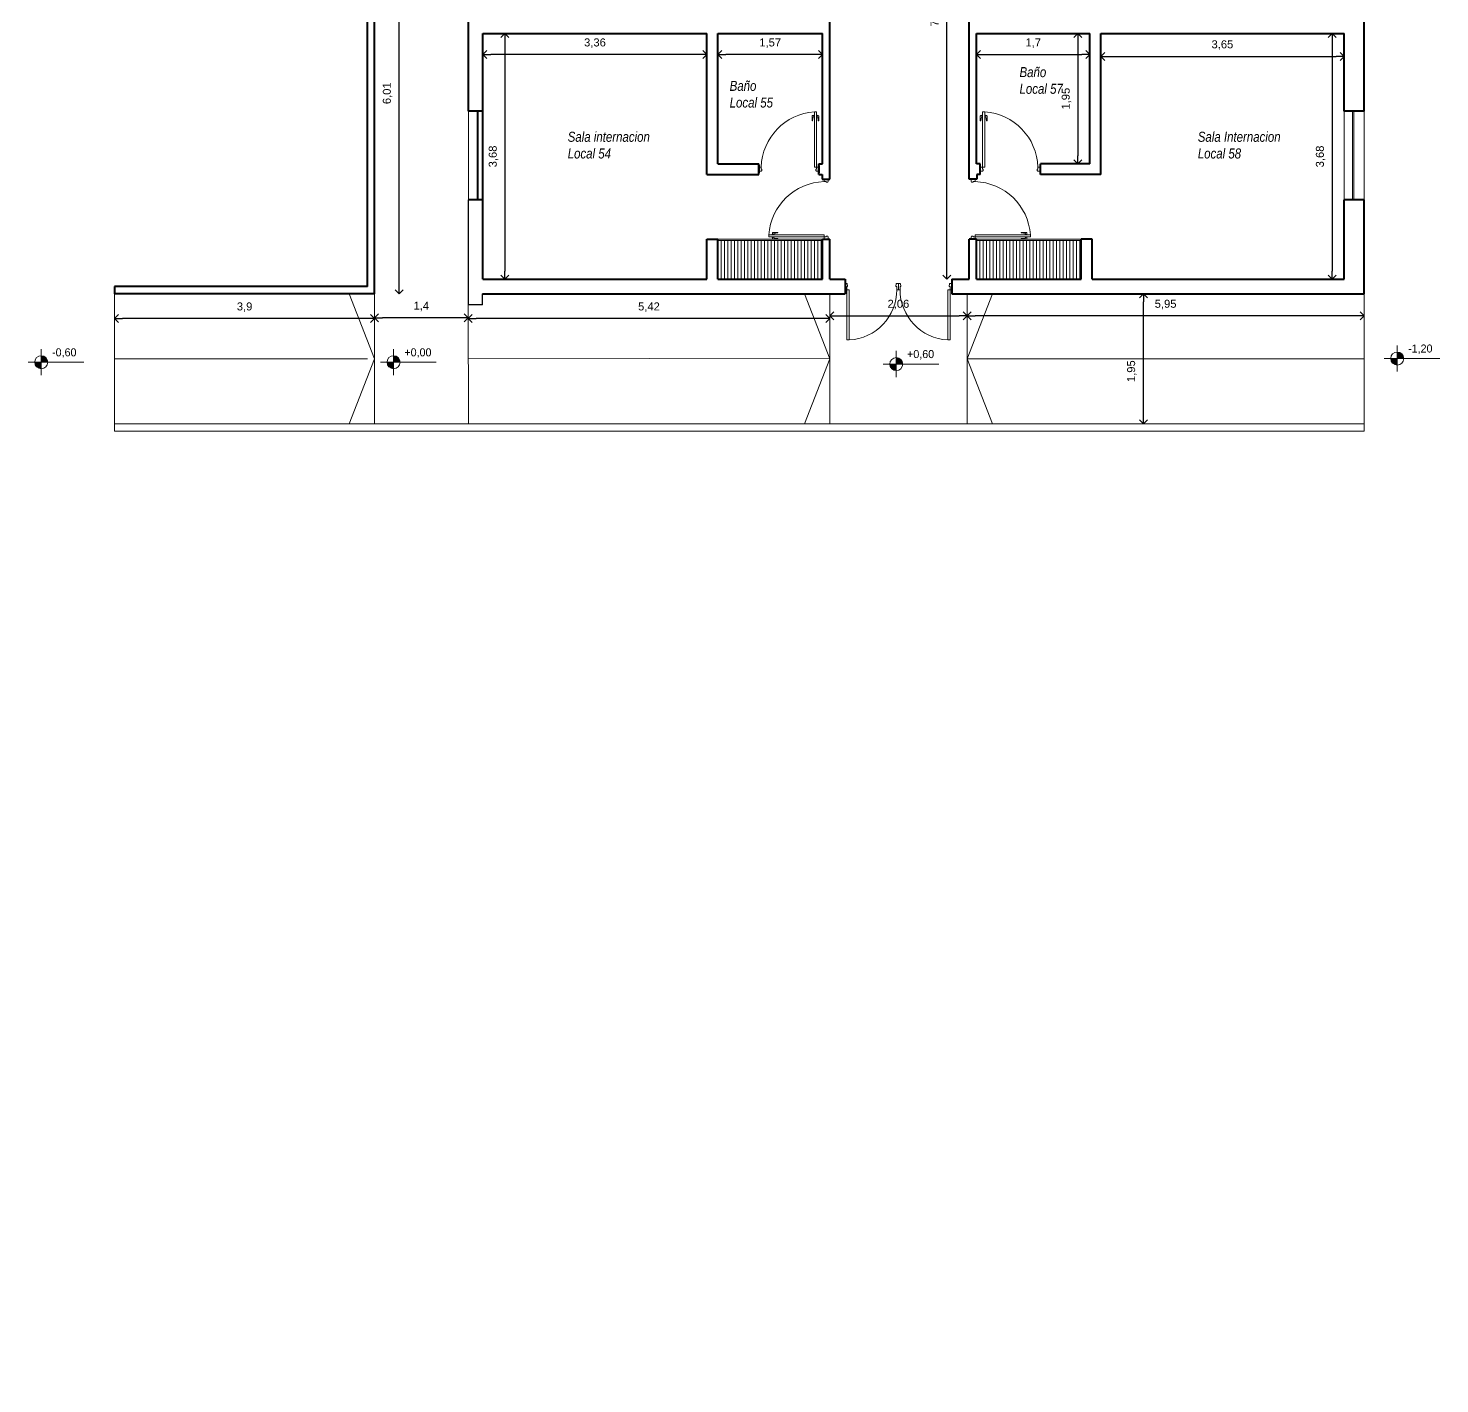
# Model space of a CAD drawing. Header units: millimetres. Extents: x -196 to -130, y 74 to 971.
# Drawn here: x -188.15 to -166.99, y 915.23 to 935.56 of the extents above; entities that cross this region are included whole.
import ezdxf

# ---------------------------------------------------------------- set-up
doc = ezdxf.new("R2010")
doc.units = ezdxf.units.MM
doc.layers.get('Defpoints').update_dxf_attribs({"lineweight": 0})
for name, color, linetype, lineweight in [('0.1', 1, 'Continuous', 30), ('Aberturas', 43, 'Continuous', 9), ('Cotas', 47, 'Continuous', 5), ('Muebles', 153, 'Continuous', 9), ('Muro Corte', 1, 'Continuous', 40), ('Muro Vista', 3, 'Continuous', 20), ('Piso', 63, 'Continuous', 0), ('rotulos', 13, 'Continuous', 5), ('Textos', 2, 'Continuous', 5)]:
    doc.layers.add(name, color=color, linetype=linetype, lineweight=lineweight)
doc.styles.add('FEDE', font='ARIAL.TTF')
doc.dimstyles.new('FEDE', dxfattribs={"dimtxt": 0.12, "dimasz": 0.12, "dimexe": 0.2, "dimexo": 0.2, "dimgap": 0.1, "dimtad": 1, "dimtxsty": 'FEDE', "dimblk": 'OPEN90', "dimcen": 0.12, "dimse1": 1, "dimse2": 1, "dimaunit": 1, "dimazin": 0, "dimtfac": 1, "dimtmove": 0, "dimatfit": 3, "dimldrblk": 'OPEN90', "dimfxl": 0, "dimarcsym": 0})

# ---------------------------------------------------------------- blocks, each defined once
blk = doc.blocks.new('_Open90')
at = {"layer": 'rotulos', "color": 0, "lineweight": -2}
for p, q in [((0, 0), (-1, 0)), ((-0.5, 0.5), (0, 0)), ((0, 0), (-0.5, -0.5))]:
    blk.add_line(p, q, dxfattribs=at)
blk = doc.blocks.new('*D14')
at = {"layer": 'Cotas', "color": 0, "lineweight": -2}
blk.add_line((-171.43, 929.744), (-171.43, 931.455), dxfattribs=at)
at = {"layer": 'Defpoints', "color": 0}
for p in [(-171.466, 931.575), (-171.43, 931.575), (-171.466, 929.624)]:
    blk.add_point(p, dxfattribs=at)
at = {"layer": 'Cotas', "color": 0, "lineweight": -2, "xscale": 0.12, "yscale": 0.12, "zscale": 0.12}
for p, rotation in [((-171.43, 931.575), 90), ((-171.43, 929.624), 270)]:
    blk.add_blockref('_Open90', p, dxfattribs=dict(at, rotation=rotation))
at = {"layer": 'Cotas', "color": 0, "insert": (-171.603, 930.414), "char_height": 0.12, "attachment_point": 5, "rotation": 90, "style": 'FEDE'}
blk.add_mtext('1,95', dxfattribs=at)
blk = doc.blocks.new('*D47')
at = {"layer": 'Cotas', "color": 0, "lineweight": -2}
blk.add_line((-179.637, 74.373), (-180.185, 74.373), dxfattribs=at)
at = {"layer": 'Defpoints', "color": 0}
for p in [(-179.517, 954.203), (-180.305, 74.373), (-180.305, 74.373)]:
    blk.add_point(p, dxfattribs=at)
at = {"layer": 'Cotas', "color": 0, "lineweight": -2, "xscale": 0.12, "yscale": 0.12, "zscale": 0.12, "rotation": 180}
blk.add_blockref('_Open90', (-180.305, 74.373), dxfattribs=at)
at = {"layer": 'Cotas', "color": 0, "lineweight": -2, "xscale": 0.12, "yscale": 0.12, "zscale": 0.12}
blk.add_blockref('_Open90', (-179.517, 74.373), dxfattribs=at)
at = {"layer": 'Cotas', "color": 0, "insert": (-179.911, 74.545), "char_height": 0.12, "attachment_point": 5, "style": 'FEDE'}
blk.add_mtext('0,79', dxfattribs=at)
blk = doc.blocks.new('*D49')
at = {"layer": 'Cotas', "color": 0, "lineweight": -2}
blk.add_line((-168.24, 931.242), (-173.954, 931.242), dxfattribs=at)
at = {"layer": 'Defpoints', "color": 0}
for p in [(-174.074, 931.242), (-174.074, 931.225), (-168.12, 931.242)]:
    blk.add_point(p, dxfattribs=at)
at = {"layer": 'Cotas', "color": 0, "lineweight": -2, "xscale": 0.12, "yscale": 0.12, "zscale": 0.12, "rotation": 180}
blk.add_blockref('_Open90', (-174.074, 931.242), dxfattribs=at)
at = {"layer": 'Cotas', "color": 0, "lineweight": -2, "xscale": 0.12, "yscale": 0.12, "zscale": 0.12}
blk.add_blockref('_Open90', (-168.12, 931.242), dxfattribs=at)
at = {"layer": 'Cotas', "color": 0, "insert": (-171.097, 931.414), "char_height": 0.12, "attachment_point": 5, "style": 'FEDE'}
blk.add_mtext('5,95', dxfattribs=at)
blk = doc.blocks.new('*D72')
at = {"layer": 'Cotas', "color": 0, "lineweight": -2}
blk.add_line((-173.812, 935.161), (-172.352, 935.161), dxfattribs=at)
at = {"layer": 'Defpoints', "color": 0}
for p in [(-173.932, 935.476), (-172.232, 935.476), (-172.232, 935.161)]:
    blk.add_point(p, dxfattribs=at)
at = {"layer": 'Cotas', "color": 0, "lineweight": -2, "xscale": 0.12, "yscale": 0.12, "zscale": 0.12, "rotation": 180}
blk.add_blockref('_Open90', (-173.932, 935.161), dxfattribs=at)
at = {"layer": 'Cotas', "color": 0, "lineweight": -2, "xscale": 0.12, "yscale": 0.12, "zscale": 0.12}
blk.add_blockref('_Open90', (-172.232, 935.161), dxfattribs=at)
at = {"layer": 'Cotas', "color": 0, "insert": (-173.082, 935.333), "char_height": 0.12, "attachment_point": 5, "style": 'FEDE'}
blk.add_mtext('1,7', dxfattribs=at)
blk = doc.blocks.new('*D73')
at = {"layer": 'Cotas', "color": 0, "lineweight": -2}
blk.add_line((-172.412, 935.356), (-172.412, 933.645), dxfattribs=at)
at = {"layer": 'Defpoints', "color": 0}
for p in [(-172.232, 935.476), (-172.412, 933.525), (-172.232, 933.525)]:
    blk.add_point(p, dxfattribs=at)
at = {"layer": 'Cotas', "color": 0, "lineweight": -2, "xscale": 0.12, "yscale": 0.12, "zscale": 0.12}
for p, rotation in [((-172.412, 935.476), 90), ((-172.412, 933.525), 270)]:
    blk.add_blockref('_Open90', p, dxfattribs=dict(at, rotation=rotation))
at = {"layer": 'Cotas', "color": 0, "insert": (-172.584, 934.501), "char_height": 0.12, "attachment_point": 5, "rotation": 90, "style": 'FEDE'}
blk.add_mtext('1,95', dxfattribs=at)
blk = doc.blocks.new('*D74')
at = {"layer": 'Cotas', "color": 0, "lineweight": -2}
blk.add_line((-171.95, 935.133), (-168.54, 935.133), dxfattribs=at)
at = {"layer": 'Defpoints', "color": 0}
for p in [(-172.07, 935.714), (-168.42, 935.714), (-168.42, 935.133)]:
    blk.add_point(p, dxfattribs=at)
at = {"layer": 'Cotas', "color": 0, "lineweight": -2, "xscale": 0.12, "yscale": 0.12, "zscale": 0.12, "rotation": 180}
blk.add_blockref('_Open90', (-172.07, 935.133), dxfattribs=at)
at = {"layer": 'Cotas', "color": 0, "lineweight": -2, "xscale": 0.12, "yscale": 0.12, "zscale": 0.12}
blk.add_blockref('_Open90', (-168.42, 935.133), dxfattribs=at)
at = {"layer": 'Cotas', "color": 0, "insert": (-170.245, 935.305), "char_height": 0.12, "attachment_point": 5, "style": 'FEDE'}
blk.add_mtext('3,65', dxfattribs=at)
blk = doc.blocks.new('*D75')
at = {"layer": 'Cotas', "color": 0, "lineweight": -2}
blk.add_line((-168.6, 935.356), (-168.6, 931.912), dxfattribs=at)
at = {"layer": 'Defpoints', "color": 0}
for p in [(-168.42, 935.476), (-168.6, 931.792), (-168.42, 931.792)]:
    blk.add_point(p, dxfattribs=at)
at = {"layer": 'Cotas', "color": 0, "lineweight": -2, "xscale": 0.12, "yscale": 0.12, "zscale": 0.12}
for p, rotation in [((-168.6, 935.476), 90), ((-168.6, 931.792), 270)]:
    blk.add_blockref('_Open90', p, dxfattribs=dict(at, rotation=rotation))
at = {"layer": 'Cotas', "color": 0, "insert": (-168.772, 933.634), "char_height": 0.12, "attachment_point": 5, "rotation": 90, "style": 'FEDE'}
blk.add_mtext('3,68', dxfattribs=at)
blk = doc.blocks.new('*D79')
at = {"layer": 'Cotas', "color": 0, "lineweight": -2}
blk.add_line((-176.362, 935.161), (-177.693, 935.161), dxfattribs=at)
at = {"layer": 'Defpoints', "color": 0}
for p in [(-177.813, 935.161), (-177.813, 935.161), (-176.242, 935.161)]:
    blk.add_point(p, dxfattribs=at)
at = {"layer": 'Cotas', "color": 0, "lineweight": -2, "xscale": 0.12, "yscale": 0.12, "zscale": 0.12, "rotation": 180}
blk.add_blockref('_Open90', (-177.813, 935.161), dxfattribs=at)
at = {"layer": 'Cotas', "color": 0, "lineweight": -2, "xscale": 0.12, "yscale": 0.12, "zscale": 0.12}
blk.add_blockref('_Open90', (-176.242, 935.161), dxfattribs=at)
at = {"layer": 'Cotas', "color": 0, "insert": (-177.027, 935.333), "char_height": 0.12, "attachment_point": 5, "style": 'FEDE'}
blk.add_mtext('1,57', dxfattribs=at)
blk = doc.blocks.new('*D80')
at = {"layer": 'Cotas', "color": 0, "lineweight": -2}
blk.add_line((-178.095, 935.161), (-181.215, 935.161), dxfattribs=at)
at = {"layer": 'Defpoints', "color": 0}
for p in [(-181.335, 935.161), (-181.335, 935.161), (-177.975, 935.161)]:
    blk.add_point(p, dxfattribs=at)
at = {"layer": 'Cotas', "color": 0, "lineweight": -2, "xscale": 0.12, "yscale": 0.12, "zscale": 0.12, "rotation": 180}
blk.add_blockref('_Open90', (-181.335, 935.161), dxfattribs=at)
at = {"layer": 'Cotas', "color": 0, "lineweight": -2, "xscale": 0.12, "yscale": 0.12, "zscale": 0.12}
blk.add_blockref('_Open90', (-177.975, 935.161), dxfattribs=at)
at = {"layer": 'Cotas', "color": 0, "insert": (-179.655, 935.333), "char_height": 0.12, "attachment_point": 5, "style": 'FEDE'}
blk.add_mtext('3,36', dxfattribs=at)
blk = doc.blocks.new('*D82')
at = {"layer": 'Cotas', "color": 0, "lineweight": -2}
blk.add_line((-181.005, 935.356), (-181.005, 931.912), dxfattribs=at)
at = {"layer": 'Defpoints', "color": 0}
for p in [(-181.005, 935.476), (-181.005, 931.792), (-181.005, 931.792)]:
    blk.add_point(p, dxfattribs=at)
at = {"layer": 'Cotas', "color": 0, "lineweight": -2, "xscale": 0.12, "yscale": 0.12, "zscale": 0.12}
for p, rotation in [((-181.005, 935.476), 90), ((-181.005, 931.792), 270)]:
    blk.add_blockref('_Open90', p, dxfattribs=dict(at, rotation=rotation))
at = {"layer": 'Cotas', "color": 0, "insert": (-181.177, 933.634), "char_height": 0.12, "attachment_point": 5, "rotation": 90, "style": 'FEDE'}
blk.add_mtext('3,68', dxfattribs=at)
blk = doc.blocks.new('*D83')
at = {"layer": 'Cotas', "color": 0, "lineweight": -2}
blk.add_line((-174.377, 931.912), (-174.377, 939.582), dxfattribs=at)
at = {"layer": 'Defpoints', "color": 0}
for p in [(-176.133, 939.702), (-174.377, 939.702), (-175.88, 931.792)]:
    blk.add_point(p, dxfattribs=at)
at = {"layer": 'Cotas', "color": 0, "lineweight": -2, "xscale": 0.12, "yscale": 0.12, "zscale": 0.12}
for p, rotation in [((-174.377, 939.702), 90), ((-174.377, 931.792), 270)]:
    blk.add_blockref('_Open90', p, dxfattribs=dict(at, rotation=rotation))
at = {"layer": 'Cotas', "color": 0, "insert": (-174.55, 935.747), "char_height": 0.12, "attachment_point": 5, "rotation": 90, "style": 'FEDE'}
blk.add_mtext('7,91', dxfattribs=at)
blk = doc.blocks.new('*D93')
at = {"layer": 'Cotas', "color": 0, "lineweight": -2}
blk.add_line((-176.253, 931.202), (-181.437, 931.202), dxfattribs=at)
at = {"layer": 'Defpoints', "color": 0}
for p in [(-181.557, 931.202), (-181.557, 931.202), (-176.133, 931.225)]:
    blk.add_point(p, dxfattribs=at)
at = {"layer": 'Cotas', "color": 0, "lineweight": -2, "xscale": 0.12, "yscale": 0.12, "zscale": 0.12, "rotation": 180}
blk.add_blockref('_Open90', (-181.557, 931.202), dxfattribs=at)
at = {"layer": 'Cotas', "color": 0, "lineweight": -2, "xscale": 0.12, "yscale": 0.12, "zscale": 0.12}
blk.add_blockref('_Open90', (-176.133, 931.202), dxfattribs=at)
at = {"layer": 'Cotas', "color": 0, "insert": (-178.845, 931.374), "char_height": 0.12, "attachment_point": 5, "style": 'FEDE'}
blk.add_mtext('5,42', dxfattribs=at)
blk = doc.blocks.new('*D94')
at = {"layer": 'Cotas', "color": 0, "lineweight": -2}
blk.add_line((-183.08, 931.202), (-186.741, 931.202), dxfattribs=at)
at = {"layer": 'Defpoints', "color": 0}
for p in [(-186.861, 931.202), (-186.861, 931.202), (-182.96, 931.202)]:
    blk.add_point(p, dxfattribs=at)
at = {"layer": 'Cotas', "color": 0, "lineweight": -2, "xscale": 0.12, "yscale": 0.12, "zscale": 0.12, "rotation": 180}
blk.add_blockref('_Open90', (-186.861, 931.202), dxfattribs=at)
at = {"layer": 'Cotas', "color": 0, "lineweight": -2, "xscale": 0.12, "yscale": 0.12, "zscale": 0.12}
blk.add_blockref('_Open90', (-182.96, 931.202), dxfattribs=at)
at = {"layer": 'Cotas', "color": 0, "insert": (-184.91, 931.374), "char_height": 0.12, "attachment_point": 5, "style": 'FEDE'}
blk.add_mtext('3,9', dxfattribs=at)
blk = doc.blocks.new('*D95')
at = {"layer": 'Cotas', "color": 0, "lineweight": -2}
blk.add_line((-181.677, 931.213), (-182.84, 931.213), dxfattribs=at)
at = {"layer": 'Defpoints', "color": 0}
for p in [(-182.96, 931.225), (-182.96, 931.213), (-181.557, 931.225)]:
    blk.add_point(p, dxfattribs=at)
at = {"layer": 'Cotas', "color": 0, "lineweight": -2, "xscale": 0.12, "yscale": 0.12, "zscale": 0.12, "rotation": 180}
blk.add_blockref('_Open90', (-182.96, 931.213), dxfattribs=at)
at = {"layer": 'Cotas', "color": 0, "lineweight": -2, "xscale": 0.12, "yscale": 0.12, "zscale": 0.12}
blk.add_blockref('_Open90', (-181.557, 931.213), dxfattribs=at)
at = {"layer": 'Cotas', "color": 0, "insert": (-182.259, 931.385), "char_height": 0.12, "attachment_point": 5, "style": 'FEDE'}
blk.add_mtext('1,4', dxfattribs=at)
blk = doc.blocks.new('*D96')
at = {"layer": 'Cotas', "color": 0, "lineweight": -2}
blk.add_line((-176.013, 931.242), (-174.194, 931.242), dxfattribs=at)
at = {"layer": 'Defpoints', "color": 0}
for p in [(-176.133, 931.202), (-174.074, 931.242), (-174.074, 931.242)]:
    blk.add_point(p, dxfattribs=at)
at = {"layer": 'Cotas', "color": 0, "lineweight": -2, "xscale": 0.12, "yscale": 0.12, "zscale": 0.12, "rotation": 180}
blk.add_blockref('_Open90', (-176.133, 931.242), dxfattribs=at)
at = {"layer": 'Cotas', "color": 0, "lineweight": -2, "xscale": 0.12, "yscale": 0.12, "zscale": 0.12}
blk.add_blockref('_Open90', (-174.074, 931.242), dxfattribs=at)
at = {"layer": 'Cotas', "color": 0, "insert": (-175.104, 931.414), "char_height": 0.12, "attachment_point": 5, "style": 'FEDE'}
blk.add_mtext('2,06', dxfattribs=at)
blk = doc.blocks.new('*D97')
at = {"layer": 'Cotas', "color": 0, "lineweight": -2}
blk.add_line((-182.594, 931.695), (-182.594, 937.469), dxfattribs=at)
at = {"layer": 'Defpoints', "color": 0}
for p in [(-182.96, 937.589), (-182.594, 937.589), (-182.96, 931.575)]:
    blk.add_point(p, dxfattribs=at)
at = {"layer": 'Cotas', "color": 0, "lineweight": -2, "xscale": 0.12, "yscale": 0.12, "zscale": 0.12}
for p, rotation in [((-182.594, 937.589), 90), ((-182.594, 931.575), 270)]:
    blk.add_blockref('_Open90', p, dxfattribs=dict(at, rotation=rotation))
at = {"layer": 'Cotas', "color": 0, "insert": (-182.766, 934.582), "char_height": 0.12, "attachment_point": 5, "rotation": 90, "style": 'FEDE'}
blk.add_mtext('6,01', dxfattribs=at)

msp = doc.modelspace()

# ---------------------------------------------------------------- hatches: boundary and pattern name
at = {"layer": 'Cotas'}
h = msp.add_hatch(color=256, dxfattribs=at)
h.paths.add_polyline_path([(-187.861, 930.548, 0.414214), (-187.959, 930.646), (-187.959, 930.548)])
h.paths.add_polyline_path([(-188.057, 930.548, 0.414214), (-187.959, 930.45), (-187.959, 930.548)])
h = msp.add_hatch(color=256, dxfattribs=at)
h.paths.add_polyline_path([(-182.577, 930.548, 0.414214), (-182.675, 930.646), (-182.675, 930.548)])
h.paths.add_polyline_path([(-182.773, 930.548, 0.414214), (-182.675, 930.45), (-182.675, 930.548)])
h = msp.add_hatch(color=256, dxfattribs=at)
h.paths.add_polyline_path([(-175.038, 930.521, 0.414214), (-175.136, 930.619), (-175.136, 930.521)])
h.paths.add_polyline_path([(-175.234, 930.521, 0.414214), (-175.136, 930.424), (-175.136, 930.521)])
h = msp.add_hatch(color=256, dxfattribs=at)
h.paths.add_polyline_path([(-167.525, 930.604, 0.414214), (-167.623, 930.702), (-167.623, 930.604)])
h.paths.add_polyline_path([(-167.72, 930.604, 0.414214), (-167.623, 930.507), (-167.623, 930.604)])

# ---------------------------------------------------------------- linework, layer by layer
at = {"layer": '0.1'}
for p, q in [((-181.551, 931.408), (-181.551, 932.985)), ((-181.344, 931.408), (-181.344, 931.575)), ((-181.344, 931.408), (-181.558, 931.408))]:
    msp.add_line(p, q, dxfattribs=at)
at = {"layer": 'Aberturas'}
for p, q in [((-181.423, 934.315), (-181.423, 932.985)), ((-181.405, 934.315), (-181.405, 932.985)), ((-176.4, 934.239), (-176.4, 934.167)), ((-176.369, 934.248), (-176.391, 934.248)), ((-176.391, 934.167), (-176.382, 934.23)), ((-176.382, 934.23), (-176.369, 934.23)), ((-176.364, 934.257), (-176.369, 934.257)), ((-176.369, 934.257), (-176.369, 934.221)), ((-176.369, 934.221), (-176.364, 934.221)), ((-176.364, 934.304), (-176.333, 934.304)), ((-176.364, 933.476), (-176.364, 934.304)), ((-176.333, 934.304), (-176.333, 933.476)), ((-176.328, 934.257), (-176.333, 934.257)), ((-176.333, 934.221), (-176.328, 934.221)), ((-176.328, 934.221), (-176.328, 934.257)), ((-176.328, 934.248), (-176.306, 934.248)), ((-176.315, 934.23), (-176.328, 934.23)), ((-176.306, 934.167), (-176.315, 934.23)), ((-176.297, 934.239), (-176.297, 934.167)), ((-173.877, 934.239), (-173.877, 934.167)), ((-173.846, 934.248), (-173.868, 934.248)), ((-173.868, 934.167), (-173.859, 934.23)), ((-173.859, 934.23), (-173.846, 934.23)), ((-173.846, 934.221), (-173.846, 934.257)), ((-173.846, 934.257), (-173.841, 934.257)), ((-173.841, 934.221), (-173.846, 934.221)), ((-173.81, 934.304), (-173.841, 934.304)), ((-173.841, 934.304), (-173.841, 933.476)), ((-173.81, 933.476), (-173.81, 934.304)), ((-173.81, 934.257), (-173.805, 934.257)), ((-173.805, 934.221), (-173.81, 934.221)), ((-173.805, 934.257), (-173.805, 934.221)), ((-173.805, 934.248), (-173.783, 934.248)), ((-173.792, 934.23), (-173.805, 934.23)), ((-173.783, 934.167), (-173.792, 934.23)), ((-173.774, 934.239), (-173.774, 934.167)), ((-168.294, 934.315), (-168.294, 932.985)), ((-168.276, 934.315), (-168.276, 932.985)), ((-176.4, 934.167), (-176.391, 934.167)), ((-176.297, 934.167), (-176.306, 934.167)), ((-173.877, 934.167), (-173.868, 934.167)), ((-173.774, 934.167), (-173.783, 934.167)), ((-177.161, 933.476), (-177.196, 933.476)), ((-177.196, 933.476), (-177.196, 933.413)), ((-177.196, 933.413), (-177.161, 933.413)), ((-177.161, 933.444), (-177.161, 933.476)), ((-177.152, 933.444), (-177.161, 933.444)), ((-177.161, 933.413), (-177.152, 933.422)), ((-177.152, 933.422), (-177.152, 933.444)), ((-176.333, 933.476), (-176.364, 933.476)), ((-176.333, 933.444), (-176.342, 933.444)), ((-176.342, 933.444), (-176.342, 933.422)), ((-176.342, 933.422), (-176.333, 933.413)), ((-176.296, 933.476), (-176.333, 933.476)), ((-176.333, 933.476), (-176.333, 933.444)), ((-176.333, 933.413), (-176.296, 933.413)), ((-176.296, 933.413), (-176.296, 933.476)), ((-173.878, 933.476), (-173.841, 933.476)), ((-173.878, 933.413), (-173.878, 933.476)), ((-173.841, 933.413), (-173.878, 933.413)), ((-173.841, 933.476), (-173.81, 933.476)), ((-173.841, 933.476), (-173.841, 933.444)), ((-173.841, 933.444), (-173.832, 933.444)), ((-173.832, 933.422), (-173.841, 933.413)), ((-173.832, 933.444), (-173.832, 933.422)), ((-173.022, 933.422), (-173.022, 933.444)), ((-173.022, 933.444), (-173.013, 933.444)), ((-173.013, 933.413), (-173.022, 933.422)), ((-173.013, 933.444), (-173.013, 933.476)), ((-173.013, 933.476), (-172.978, 933.476)), ((-172.978, 933.413), (-173.013, 933.413)), ((-172.978, 933.476), (-172.978, 933.413)), ((-176.219, 933.257), (-176.219, 933.292)), ((-176.219, 933.292), (-176.156, 933.292)), ((-176.187, 933.257), (-176.219, 933.257)), ((-176.187, 933.248), (-176.187, 933.257)), ((-176.165, 933.248), (-176.187, 933.248)), ((-176.156, 933.257), (-176.165, 933.248)), ((-176.156, 933.292), (-176.156, 933.257)), ((-174.015, 933.292), (-174.015, 933.257)), ((-173.952, 933.292), (-174.015, 933.292)), ((-174.015, 933.257), (-174.006, 933.248)), ((-174.006, 933.248), (-173.984, 933.248)), ((-173.984, 933.248), (-173.984, 933.257)), ((-173.984, 933.257), (-173.952, 933.257)), ((-173.952, 933.257), (-173.952, 933.292)), ((-177.047, 932.46), (-177.047, 932.429)), ((-176.219, 932.46), (-177.047, 932.46)), ((-177.047, 932.429), (-176.219, 932.429)), ((-177, 932.46), (-177, 932.465)), ((-177, 932.465), (-176.964, 932.465)), ((-177, 932.424), (-177, 932.429)), ((-176.964, 932.424), (-177, 932.424)), ((-176.991, 932.465), (-176.991, 932.487)), ((-176.991, 932.424), (-176.991, 932.402)), ((-176.982, 932.496), (-176.91, 932.496)), ((-176.982, 932.393), (-176.91, 932.393)), ((-176.91, 932.487), (-176.973, 932.478)), ((-176.973, 932.478), (-176.973, 932.465)), ((-176.973, 932.411), (-176.973, 932.424)), ((-176.91, 932.402), (-176.973, 932.411)), ((-176.964, 932.465), (-176.964, 932.46)), ((-176.964, 932.429), (-176.964, 932.424)), ((-176.91, 932.496), (-176.91, 932.487)), ((-176.91, 932.393), (-176.91, 932.402)), ((-176.219, 932.429), (-176.219, 932.46)), ((-176.219, 932.392), (-176.219, 932.429)), ((-176.219, 932.429), (-176.187, 932.429)), ((-176.156, 932.392), (-176.219, 932.392)), ((-176.187, 932.429), (-176.187, 932.438)), ((-176.187, 932.438), (-176.165, 932.438)), ((-176.165, 932.438), (-176.156, 932.429)), ((-176.156, 932.429), (-176.156, 932.392)), ((-174.006, 932.438), (-174.015, 932.429)), ((-174.015, 932.429), (-174.015, 932.392)), ((-174.015, 932.392), (-173.952, 932.392)), ((-173.984, 932.438), (-174.006, 932.438)), ((-173.984, 932.429), (-173.984, 932.438)), ((-173.952, 932.429), (-173.984, 932.429)), ((-173.952, 932.429), (-173.952, 932.46)), ((-173.952, 932.46), (-173.124, 932.46)), ((-173.124, 932.429), (-173.952, 932.429)), ((-173.952, 932.392), (-173.952, 932.429)), ((-173.189, 932.496), (-173.261, 932.496)), ((-173.261, 932.496), (-173.261, 932.487)), ((-173.261, 932.487), (-173.198, 932.478)), ((-173.261, 932.402), (-173.198, 932.411)), ((-173.261, 932.393), (-173.261, 932.402)), ((-173.189, 932.393), (-173.261, 932.393)), ((-173.171, 932.465), (-173.207, 932.465)), ((-173.207, 932.465), (-173.207, 932.46)), ((-173.207, 932.429), (-173.207, 932.424)), ((-173.207, 932.424), (-173.171, 932.424)), ((-173.198, 932.478), (-173.198, 932.465)), ((-173.198, 932.411), (-173.198, 932.424)), ((-173.18, 932.465), (-173.18, 932.487)), ((-173.18, 932.424), (-173.18, 932.402)), ((-173.171, 932.46), (-173.171, 932.465)), ((-173.171, 932.424), (-173.171, 932.429)), ((-173.124, 932.46), (-173.124, 932.429)), ((-175.871, 931.73), (-175.904, 931.73)), ((-175.904, 931.73), (-175.904, 931.636)), ((-175.88, 931.636), (-175.88, 931.683)), ((-175.88, 931.683), (-175.866, 931.683)), ((-175.876, 931.683), (-175.866, 931.683)), ((-175.866, 931.683), (-175.871, 931.73)), ((-175.141, 931.683), (-175.137, 931.73)), ((-175.127, 931.683), (-175.141, 931.683)), ((-175.137, 931.73), (-175.104, 931.73)), ((-175.127, 931.636), (-175.127, 931.683)), ((-175.104, 931.73), (-175.104, 931.636)), ((-175.104, 931.636), (-175.104, 931.73)), ((-175.104, 931.73), (-175.08, 931.73)), ((-175.08, 931.636), (-175.08, 931.683)), ((-175.08, 931.683), (-175.066, 931.683)), ((-175.066, 931.683), (-175.071, 931.73)), ((-174.341, 931.683), (-174.337, 931.73)), ((-174.332, 931.683), (-174.341, 931.683)), ((-174.327, 931.683), (-174.341, 931.683)), ((-174.337, 931.73), (-174.304, 931.73)), ((-174.327, 931.636), (-174.327, 931.683)), ((-174.304, 931.73), (-174.304, 931.636)), ((-175.904, 931.636), (-175.88, 931.636)), ((-175.88, 931.636), (-175.843, 931.636)), ((-175.88, 930.884), (-175.88, 931.636)), ((-175.843, 931.636), (-175.843, 930.884)), ((-175.104, 931.636), (-175.127, 931.636)), ((-175.071, 931.636), (-175.104, 931.636)), ((-174.327, 931.636), (-174.365, 931.636)), ((-174.365, 931.636), (-174.365, 930.884)), ((-174.304, 931.636), (-174.327, 931.636)), ((-174.327, 930.884), (-174.327, 931.636)), ((-175.843, 930.884), (-175.88, 930.884)), ((-174.365, 930.884), (-174.327, 930.884))]:
    msp.add_line(p, q, dxfattribs=at)
for centre, radius, start, end in [((-176.304, 933.448), 0.858, 94.0508, 178.1688), ((-176.391, 934.239), 0.009, 90, 180), ((-176.306, 934.239), 0.009, 0, 90), ((-173.868, 934.239), 0.009, 90, 180), ((-173.87, 933.448), 0.858, 1.8312, 85.9492), ((-173.783, 934.239), 0.009, 0, 90), ((-176.192, 932.399), 0.858, 91.8312, 175.9492), ((-173.98, 932.399), 0.858, 4.0508, 88.1688), ((-176.982, 932.487), 0.009, 90, 180), ((-176.982, 932.402), 0.009, 180, 270), ((-173.189, 932.487), 0.009, 0, 90), ((-173.189, 932.402), 0.009, 270, 0), ((-175.88, 931.636), 0.753, 272.8598, 360), ((-174.327, 931.636), 0.753, 180, 267.1402)]:
    msp.add_arc(centre, radius, start, end, dxfattribs=at)
at = {"layer": 'Cotas'}
for p, q in [((-187.959, 930.353), (-187.959, 930.744)), ((-182.675, 930.353), (-182.675, 930.744)), ((-175.136, 930.326), (-175.136, 930.717)), ((-167.623, 930.409), (-167.623, 930.8)), ((-187.322, 930.548), (-188.155, 930.548)), ((-182.038, 930.548), (-182.871, 930.548)), ((-174.498, 930.521), (-175.331, 930.521)), ((-166.985, 930.604), (-167.818, 930.604))]:
    msp.add_line(p, q, dxfattribs=at)
for centre in [(-187.959, 930.548), (-182.675, 930.548), (-175.136, 930.521), (-167.623, 930.604)]:
    msp.add_circle(centre, 0.0978, dxfattribs=at)
at = {"layer": 'Muebles'}
for p, q in [((-177.813, 932.392), (-176.242, 932.392)), ((-177.813, 932.372), (-176.242, 932.372)), ((-177.763, 931.792), (-177.763, 932.372)), ((-177.713, 931.792), (-177.713, 932.372)), ((-177.663, 931.792), (-177.663, 932.372)), ((-177.613, 931.792), (-177.613, 932.372)), ((-177.563, 931.792), (-177.563, 932.372)), ((-177.513, 931.792), (-177.513, 932.372)), ((-177.463, 931.792), (-177.463, 932.372)), ((-177.413, 931.792), (-177.413, 932.372)), ((-177.363, 931.792), (-177.363, 932.372)), ((-177.313, 931.792), (-177.313, 932.372)), ((-177.263, 931.792), (-177.263, 932.372)), ((-177.213, 931.792), (-177.213, 932.372)), ((-177.163, 931.792), (-177.163, 932.372)), ((-177.113, 931.792), (-177.113, 932.372)), ((-177.063, 931.792), (-177.063, 932.372)), ((-177.013, 931.792), (-177.013, 932.372)), ((-176.963, 931.792), (-176.963, 932.372)), ((-176.913, 931.792), (-176.913, 932.372)), ((-176.863, 931.792), (-176.863, 932.372)), ((-176.813, 931.792), (-176.813, 932.372)), ((-176.763, 931.792), (-176.763, 932.372)), ((-176.713, 931.792), (-176.713, 932.372)), ((-176.663, 931.792), (-176.663, 932.372)), ((-176.613, 931.792), (-176.613, 932.372)), ((-176.563, 931.792), (-176.563, 932.372)), ((-176.513, 931.792), (-176.513, 932.372)), ((-176.463, 931.792), (-176.463, 932.372)), ((-176.413, 931.792), (-176.413, 932.372)), ((-176.363, 931.792), (-176.363, 932.372)), ((-176.313, 931.792), (-176.313, 932.372)), ((-176.263, 931.792), (-176.263, 932.372)), ((-173.932, 932.392), (-172.361, 932.392)), ((-173.932, 932.372), (-172.361, 932.372)), ((-173.882, 931.792), (-173.882, 932.372)), ((-173.832, 931.792), (-173.832, 932.372)), ((-173.782, 931.792), (-173.782, 932.372)), ((-173.732, 931.792), (-173.732, 932.372)), ((-173.682, 931.792), (-173.682, 932.372)), ((-173.632, 931.792), (-173.632, 932.372)), ((-173.582, 931.792), (-173.582, 932.372)), ((-173.532, 931.792), (-173.532, 932.372)), ((-173.482, 931.792), (-173.482, 932.372)), ((-173.432, 931.792), (-173.432, 932.372)), ((-173.382, 931.792), (-173.382, 932.372)), ((-173.332, 931.792), (-173.332, 932.372)), ((-173.282, 931.792), (-173.282, 932.372)), ((-173.232, 931.792), (-173.232, 932.372)), ((-173.182, 931.792), (-173.182, 932.372)), ((-173.132, 931.792), (-173.132, 932.372)), ((-173.082, 931.792), (-173.082, 932.372)), ((-173.032, 931.792), (-173.032, 932.372)), ((-172.982, 931.792), (-172.982, 932.372)), ((-172.932, 931.792), (-172.932, 932.372)), ((-172.882, 931.792), (-172.882, 932.372)), ((-172.832, 931.792), (-172.832, 932.372)), ((-172.782, 931.792), (-172.782, 932.372)), ((-172.732, 931.792), (-172.732, 932.372)), ((-172.682, 931.792), (-172.682, 932.372)), ((-172.632, 931.792), (-172.632, 932.372)), ((-172.582, 931.792), (-172.582, 932.372)), ((-172.532, 931.792), (-172.532, 932.372)), ((-172.482, 931.792), (-172.482, 932.372)), ((-172.432, 931.792), (-172.432, 932.372)), ((-172.382, 931.792), (-172.382, 932.372))]:
    msp.add_line(p, q, dxfattribs=at)
at = {"layer": 'Muro Corte'}
for p, q in [((-174.041, 933.292), (-174.041, 937.931)), ((-183.068, 931.683), (-183.068, 937.697)), ((-182.96, 931.575), (-182.96, 937.589)), ((-168.12, 934.315), (-168.12, 936.77)), ((-181.551, 934.315), (-181.551, 936.526)), ((-176.133, 933.292), (-176.133, 936.526)), ((-181.335, 935.476), (-177.975, 935.476)), ((-181.335, 931.792), (-181.335, 935.476)), ((-177.975, 933.363), (-177.975, 935.476)), ((-177.813, 933.525), (-177.813, 935.476)), ((-177.813, 935.476), (-176.242, 935.476)), ((-176.242, 933.525), (-176.242, 935.476)), ((-173.932, 933.525), (-173.932, 935.476)), ((-173.932, 935.476), (-172.232, 935.476)), ((-172.232, 933.525), (-172.232, 935.476)), ((-172.07, 933.363), (-172.07, 935.476)), ((-172.07, 935.476), (-168.42, 935.476)), ((-168.42, 934.315), (-168.42, 935.476)), ((-181.335, 934.315), (-181.551, 934.315)), ((-168.12, 934.315), (-168.42, 934.315)), ((-177.813, 933.525), (-177.196, 933.525)), ((-177.196, 933.363), (-177.196, 933.525)), ((-177.196, 933.504), (-177.196, 933.39)), ((-176.296, 933.525), (-176.242, 933.525)), ((-176.296, 933.363), (-176.296, 933.525)), ((-176.296, 933.498), (-176.296, 933.39)), ((-173.878, 933.525), (-173.932, 933.525)), ((-173.878, 933.363), (-173.878, 933.525)), ((-172.232, 933.525), (-172.974, 933.525)), ((-172.974, 933.363), (-172.974, 933.525)), ((-177.975, 933.363), (-177.196, 933.363)), ((-176.296, 933.363), (-176.247, 933.363)), ((-176.247, 933.363), (-176.247, 933.292)), ((-176.247, 933.292), (-176.133, 933.292)), ((-173.927, 933.292), (-174.041, 933.292)), ((-173.878, 933.363), (-173.927, 933.363)), ((-173.927, 933.363), (-173.927, 933.292)), ((-172.07, 933.363), (-172.974, 933.363)), ((-181.335, 932.985), (-181.551, 932.985)), ((-168.42, 931.792), (-168.42, 932.985)), ((-168.12, 932.985), (-168.42, 932.985)), ((-168.12, 931.575), (-168.12, 932.985)), ((-177.975, 932.392), (-177.813, 932.392)), ((-177.975, 931.792), (-177.975, 932.392)), ((-177.813, 931.792), (-177.813, 932.392)), ((-176.242, 932.392), (-176.133, 932.392)), ((-176.242, 931.792), (-176.242, 932.392)), ((-176.133, 931.792), (-176.133, 932.392)), ((-173.932, 932.392), (-174.041, 932.392)), ((-174.041, 931.792), (-174.041, 932.392)), ((-173.932, 931.792), (-173.932, 932.392)), ((-172.361, 931.792), (-172.361, 932.392)), ((-172.198, 932.392), (-172.361, 932.392)), ((-172.198, 931.792), (-172.198, 932.392)), ((-186.861, 931.683), (-186.861, 931.575)), ((-183.068, 931.683), (-186.861, 931.683)), ((-181.335, 931.792), (-177.975, 931.792)), ((-177.813, 931.792), (-176.242, 931.792)), ((-176.133, 931.792), (-175.904, 931.792)), ((-175.904, 931.792), (-175.904, 931.575)), ((-174.304, 931.792), (-174.041, 931.792)), ((-174.304, 931.792), (-174.304, 931.575)), ((-173.932, 931.792), (-172.361, 931.792)), ((-172.198, 931.792), (-168.42, 931.792)), ((-182.96, 931.575), (-186.861, 931.575)), ((-181.344, 931.575), (-175.904, 931.575)), ((-174.304, 931.575), (-168.12, 931.575))]:
    msp.add_line(p, q, dxfattribs=at)
at = {"layer": 'Muro Vista'}
for p, q in [((-181.551, 934.315), (-181.551, 932.985)), ((-181.335, 934.315), (-181.335, 932.985)), ((-168.42, 934.315), (-168.42, 932.985)), ((-168.12, 934.315), (-168.12, 932.985)), ((-186.861, 929.624), (-186.861, 929.516)), ((-168.12, 929.624), (-186.861, 929.624)), ((-168.12, 929.624), (-168.12, 929.516)), ((-186.861, 929.516), (-168.12, 929.516))]:
    msp.add_line(p, q, dxfattribs=at)
at = {"layer": 'Piso'}
for p, q in [((-186.861, 931.575), (-186.861, 929.624)), ((-182.96, 930.6), (-183.339, 931.575)), ((-182.96, 931.575), (-182.96, 929.624)), ((-176.133, 930.6), (-176.513, 931.575)), ((-176.133, 931.575), (-176.133, 929.624)), ((-174.074, 930.6), (-173.695, 931.575)), ((-174.074, 931.575), (-174.074, 929.624)), ((-168.12, 929.624), (-168.12, 931.575)), ((-181.558, 931.408), (-181.551, 929.624)), ((-186.861, 930.6), (-183.068, 930.6)), ((-182.96, 930.6), (-183.339, 929.624)), ((-181.551, 930.607), (-176.133, 930.6)), ((-176.133, 930.6), (-176.513, 929.624)), ((-174.074, 930.6), (-173.695, 929.624)), ((-174.074, 930.6), (-168.12, 930.6))]:
    msp.add_line(p, q, dxfattribs=at)

# ---------------------------------------------------------------- texts
at = {"layer": 'Cotas', "char_height": 0.12, "width": 1.76019, "attachment_point": 1}
for s, insert in [('-0,60', (-187.797, 930.757)), ('+0,00', (-182.513, 930.757)), ('+0,60', (-174.974, 930.731)), ('-1,20', (-167.46, 930.814))]:
    msp.add_mtext(s, dxfattribs=dict(at, insert=insert))
at = {"layer": 'Textos', "char_height": 0.18, "width": 2.6129, "attachment_point": 7}
for s, insert in [('{\\fArial Narrow|b0|i1|c0|p34;\\H0.8333x;Baño\\PLocal 57}', (-173.288, 934.572)), ('{\\fArial Narrow|b0|i1|c0|p34;\\H0.8333x;Baño\\PLocal 55}', (-177.635, 934.366)), ('{\\fArial Narrow|b0|i1|c0|p34;\\H0.8333x;Sala internacion\\PLocal 54}', (-180.064, 933.602)), ('{\\fArial Narrow|b0|i1|c0|p34;\\H0.8333x;Sala Internacion\\PLocal 58}', (-170.614, 933.602))]:
    msp.add_mtext(s, dxfattribs=dict(at, insert=insert))

# ---------------------------------------------------------------- dimensions: what is measured, and where the dimension line sits
at = {"layer": 'Cotas'}
for base, p1, p2, picture, middle in [((-180.305, 74.373), (-179.517, 954.203), (-180.305, 74.373), '*D47', (-179.911, 74.545)), ((-168.42, 935.133), (-172.07, 935.714), (-168.42, 935.714), '*D74', (-170.245, 935.305)), ((-181.335, 935.161), (-177.975, 935.161), (-181.335, 935.161), '*D80', (-179.655, 935.333)), ((-177.813, 935.161), (-176.242, 935.161), (-177.813, 935.161), '*D79', (-177.027, 935.333)), ((-172.232, 935.161), (-173.932, 935.476), (-172.232, 935.476), '*D72', (-173.082, 935.333)), ((-182.96, 931.213), (-181.557, 931.225), (-182.96, 931.225), '*D95', (-182.259, 931.385)), ((-174.074, 931.242), (-176.133, 931.202), (-174.074, 931.242), '*D96', (-175.104, 931.414)), ((-186.861, 931.202), (-182.96, 931.202), (-186.861, 931.202), '*D94', (-184.91, 931.374)), ((-181.557, 931.202), (-176.133, 931.225), (-181.557, 931.202), '*D93', (-178.845, 931.374))]:
    dim = msp.add_linear_dim(base=base, p1=p1, p2=p2, dimstyle='FEDE', dxfattribs=at)
    dim.commit()
    dim.dimension.update_dxf_attribs({"geometry": picture, "text_midpoint": middle})
for base, p1, p2, picture, middle in [((-174.377, 939.702), (-175.88, 931.792), (-176.133, 939.702), '*D83', (-174.55, 935.747)), ((-182.594, 937.589), (-182.96, 931.575), (-182.96, 937.589), '*D97', (-182.766, 934.582)), ((-181.005, 931.792), (-181.005, 935.476), (-181.005, 931.792), '*D82', (-181.177, 933.634)), ((-172.412, 933.525), (-172.232, 935.476), (-172.232, 933.525), '*D73', (-172.584, 934.501)), ((-168.6, 931.792), (-168.42, 935.476), (-168.42, 931.792), '*D75', (-168.772, 933.634))]:
    dim = msp.add_linear_dim(base=base, p1=p1, p2=p2, angle=90, dimstyle='FEDE', dxfattribs=at)
    dim.commit()
    dim.dimension.update_dxf_attribs({"geometry": picture, "text_midpoint": middle})
dim = msp.add_linear_dim(base=(-174.074, 931.242), p1=(-168.12, 931.242), p2=(-174.074, 931.225), dimstyle='FEDE', override={"dimtmove": 1}, dxfattribs=at)
dim.commit()
dim.dimension.update_dxf_attribs({"geometry": '*D49', "text_midpoint": (-171.097, 931.414)})
dim = msp.add_linear_dim(base=(-171.43, 931.575), p1=(-171.466, 929.624), p2=(-171.466, 931.575), angle=90, dimstyle='FEDE', dxfattribs=at)
dim.commit()
dim.dimension.update_dxf_attribs({"geometry": '*D14', "text_midpoint": (-171.43, 930.414), "dimtype": 160})

doc.saveas('drawing.dxf')
